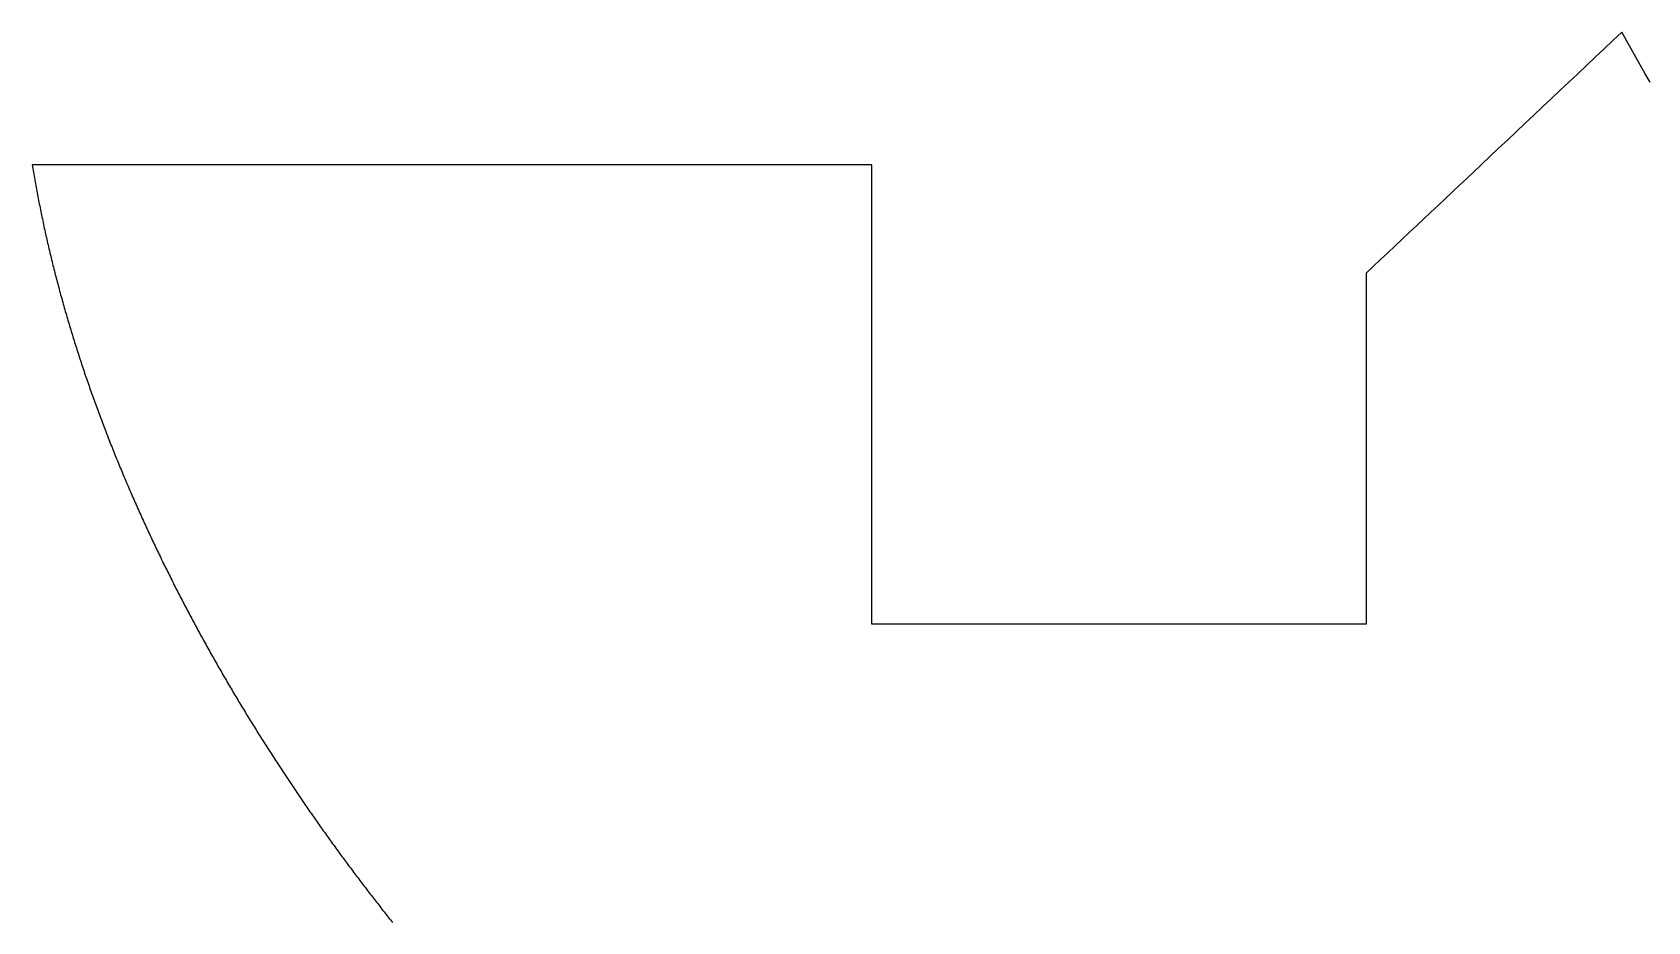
# Model space of a CAD drawing. Extents: x 0.1 to 59.6, y 0.2 to 53.5.
# Drawn here: x 20.81 to 29.87, y 17.83 to 22.82 of the extents above; entities that cross this region are included whole.
import ezdxf

# ---------------------------------------------------------------- set-up
doc = ezdxf.new("R2010")
doc.units = 0
doc.layers.add('BASE', color=7, linetype='CONTINUOUS')

msp = doc.modelspace()

# ---------------------------------------------------------------- linework, layer by layer
at = {"layer": 'BASE', "color": 7}
for p, q in [((29.6782, 22.772), (29.6289, 22.7255)), ((29.7276, 22.8186), (29.6782, 22.772)), ((29.7541, 22.772), (29.7276, 22.8186)), ((29.7806, 22.7255), (29.7541, 22.772)), ((29.5796, 22.679), (29.5303, 22.6325)), ((29.6289, 22.7255), (29.5796, 22.679)), ((29.8071, 22.679), (29.7806, 22.7255)), ((29.8336, 22.6325), (29.8071, 22.679)), ((29.4809, 22.586), (29.4316, 22.5394)), ((29.5303, 22.6325), (29.4809, 22.586)), ((29.8601, 22.586), (29.8336, 22.6325)), ((29.8866, 22.5394), (29.8601, 22.586)), ((29.3823, 22.4929), (29.3329, 22.4464)), ((29.4316, 22.5394), (29.3823, 22.4929)), ((29.2836, 22.3999), (29.2343, 22.3534)), ((29.3329, 22.4464), (29.2836, 22.3999)), ((29.1849, 22.3068), (29.1356, 22.2603)), ((29.2343, 22.3534), (29.1849, 22.3068)), ((29.0863, 22.2138), (29.037, 22.1673)), ((29.1356, 22.2603), (29.0863, 22.2138)), ((28.9876, 22.1208), (28.9383, 22.0742)), ((29.037, 22.1673), (28.9876, 22.1208)), ((20.8099, 22.0747), (20.8116, 22.0642)), ((21.1043, 22.0747), (20.8099, 22.0747)), ((20.8116, 22.0642), (20.8134, 22.0536)), ((20.8134, 22.0536), (20.8151, 22.0431)), ((20.8151, 22.0431), (20.8169, 22.0326)), ((20.8169, 22.0326), (20.8186, 22.0221)), ((21.3987, 22.0747), (21.1043, 22.0747)), ((21.6931, 22.0747), (21.3987, 22.0747)), ((21.9875, 22.0747), (21.6931, 22.0747)), ((22.2819, 22.0747), (21.9875, 22.0747)), ((22.5763, 22.0747), (22.2819, 22.0747)), ((22.8707, 22.0747), (22.5763, 22.0747)), ((23.1651, 22.0747), (22.8707, 22.0747)), ((23.4595, 22.0747), (23.1651, 22.0747)), ((23.7539, 22.0747), (23.4595, 22.0747)), ((24.0483, 22.0747), (23.7539, 22.0747)), ((24.3427, 22.0747), (24.0483, 22.0747)), ((24.6371, 22.0747), (24.3427, 22.0747)), ((24.9315, 22.0747), (24.6371, 22.0747)), ((25.2259, 22.0747), (24.9315, 22.0747)), ((25.5208, 22.0747), (25.2259, 22.0747)), ((25.5208, 22.0348), (25.5208, 22.0747)), ((25.5208, 21.9949), (25.5208, 22.0348)), ((28.8981, 22.0363), (28.8578, 21.9984)), ((28.9383, 22.0742), (28.8981, 22.0363)), ((20.8186, 22.0221), (20.8204, 22.0116)), ((20.8204, 22.0116), (20.8222, 22.0011)), ((20.8222, 22.0011), (20.824, 21.9906)), ((20.824, 21.9906), (20.8259, 21.9801)), ((20.8259, 21.9801), (20.8277, 21.9696)), ((20.8277, 21.9696), (20.8296, 21.9591)), ((20.8296, 21.9591), (20.8315, 21.9487)), ((20.8315, 21.9487), (20.8334, 21.9382)), ((20.8334, 21.9382), (20.8353, 21.9277)), ((25.5208, 21.955), (25.5208, 21.9949)), ((25.5208, 21.9151), (25.5208, 21.955)), ((28.8176, 21.9604), (28.7774, 21.9225)), ((28.8578, 21.9984), (28.8176, 21.9604)), ((20.8353, 21.9277), (20.8373, 21.9172)), ((20.8373, 21.9172), (20.8392, 21.9067)), ((20.8392, 21.9067), (20.8412, 21.8963)), ((20.8412, 21.8963), (20.8432, 21.8858)), ((20.8432, 21.8858), (20.8452, 21.8753)), ((20.8452, 21.8753), (20.8472, 21.8648)), ((20.8472, 21.8648), (20.8493, 21.8544)), ((20.8493, 21.8544), (20.8513, 21.8439)), ((20.8513, 21.8439), (20.8534, 21.8335)), ((25.5208, 21.8752), (25.5208, 21.9151)), ((25.5208, 21.8353), (25.5208, 21.8752)), ((28.6969, 21.8466), (28.6567, 21.8087)), ((28.7371, 21.8845), (28.6969, 21.8466)), ((28.7774, 21.9225), (28.7371, 21.8845)), ((20.8534, 21.8335), (20.8555, 21.823)), ((20.8555, 21.823), (20.8576, 21.8125)), ((20.8576, 21.8125), (20.8597, 21.8021)), ((20.8597, 21.8021), (20.8619, 21.7916)), ((20.8619, 21.7916), (20.864, 21.7812)), ((20.864, 21.7812), (20.8662, 21.7707)), ((20.8662, 21.7707), (20.8684, 21.7603)), ((20.8684, 21.7603), (20.8706, 21.7499)), ((25.5208, 21.7954), (25.5208, 21.8353)), ((25.5208, 21.7555), (25.5208, 21.7954)), ((25.5208, 21.7157), (25.5208, 21.7555)), ((28.6165, 21.7707), (28.5762, 21.7328)), ((28.6567, 21.8087), (28.6165, 21.7707)), ((20.8706, 21.7499), (20.8728, 21.7394)), ((20.8728, 21.7394), (20.8751, 21.729)), ((20.8751, 21.729), (20.8773, 21.7186)), ((20.8773, 21.7186), (20.8796, 21.7081)), ((20.8796, 21.7081), (20.8819, 21.6977)), ((20.8819, 21.6977), (20.8842, 21.6873)), ((20.8842, 21.6873), (20.8865, 21.6769)), ((20.8865, 21.6769), (20.8889, 21.6665)), ((20.8889, 21.6665), (20.8912, 21.656)), ((25.5208, 21.6758), (25.5208, 21.7157)), ((25.5208, 21.6359), (25.5208, 21.6758)), ((28.536, 21.6948), (28.4958, 21.6569)), ((28.5762, 21.7328), (28.536, 21.6948)), ((20.8912, 21.656), (20.8936, 21.6456)), ((20.8936, 21.6456), (20.896, 21.6352)), ((20.896, 21.6352), (20.8984, 21.6248)), ((20.8984, 21.6248), (20.9008, 21.6144)), ((20.9008, 21.6144), (20.9032, 21.604)), ((20.9032, 21.604), (20.9057, 21.5936)), ((20.9057, 21.5936), (20.9081, 21.5832)), ((20.9081, 21.5832), (20.9106, 21.5728)), ((20.9106, 21.5728), (20.9131, 21.5625)), ((25.5208, 21.596), (25.5208, 21.6359)), ((25.5208, 21.5561), (25.5208, 21.596)), ((28.4153, 21.581), (28.3751, 21.5431)), ((28.4555, 21.619), (28.4153, 21.581)), ((28.4958, 21.6569), (28.4555, 21.619)), ((20.9131, 21.5625), (20.9156, 21.5521)), ((20.9156, 21.5521), (20.9181, 21.5417)), ((20.9181, 21.5417), (20.9207, 21.5313)), ((20.9207, 21.5313), (20.9232, 21.5209)), ((20.9232, 21.5209), (20.9258, 21.5106)), ((20.9258, 21.5106), (20.9284, 21.5002)), ((20.9284, 21.5002), (20.931, 21.4898)), ((20.931, 21.4898), (20.9336, 21.4795)), ((25.5208, 21.5162), (25.5208, 21.5561)), ((25.5208, 21.4763), (25.5208, 21.5162)), ((28.3348, 21.5051), (28.2946, 21.4672)), ((28.3751, 21.5431), (28.3348, 21.5051)), ((20.9336, 21.4795), (20.9362, 21.4691)), ((20.9362, 21.4691), (20.9389, 21.4588)), ((20.9389, 21.4588), (20.9416, 21.4484)), ((20.9416, 21.4484), (20.9442, 21.4381)), ((20.9442, 21.4381), (20.9469, 21.4277)), ((20.9469, 21.4277), (20.9496, 21.4174)), ((20.9496, 21.4174), (20.9524, 21.407)), ((20.9524, 21.407), (20.9551, 21.3967)), ((20.9551, 21.3967), (20.9579, 21.3864)), ((25.5208, 21.4364), (25.5208, 21.4763)), ((25.5208, 21.3152), (25.5208, 21.4364)), ((28.2946, 21.4672), (28.2946, 21.344)), ((20.9579, 21.3864), (20.9606, 21.3761)), ((20.9606, 21.3761), (20.9634, 21.3657)), ((20.9634, 21.3657), (20.9662, 21.3554)), ((20.9662, 21.3554), (20.969, 21.3451)), ((20.969, 21.3451), (20.9719, 21.3348)), ((20.9719, 21.3348), (20.9747, 21.3245)), ((20.9747, 21.3245), (20.9776, 21.3142)), ((20.9776, 21.3142), (20.9804, 21.3039)), ((20.9804, 21.3039), (20.9833, 21.2936)), ((25.5208, 21.194), (25.5208, 21.3152)), ((28.2946, 21.344), (28.2946, 21.2209)), ((20.9833, 21.2936), (20.9862, 21.2833)), ((20.9862, 21.2833), (20.9892, 21.273)), ((20.9892, 21.273), (20.9921, 21.2627)), ((20.9921, 21.2627), (20.995, 21.2524)), ((20.995, 21.2524), (20.998, 21.2421)), ((20.998, 21.2421), (21.001, 21.2319)), ((21.001, 21.2319), (21.004, 21.2216)), ((21.004, 21.2216), (21.007, 21.2113)), ((21.007, 21.2113), (21.01, 21.2011)), ((28.2946, 21.2209), (28.2946, 21.0978)), ((21.01, 21.2011), (21.013, 21.1908)), ((21.013, 21.1908), (21.0161, 21.1805)), ((21.0161, 21.1805), (21.0191, 21.1703)), ((21.0191, 21.1703), (21.0222, 21.16)), ((21.0222, 21.16), (21.0253, 21.1498)), ((21.0253, 21.1498), (21.0284, 21.1395)), ((21.0284, 21.1395), (21.0315, 21.1293)), ((21.0315, 21.1293), (21.0347, 21.1191)), ((21.0347, 21.1191), (21.0378, 21.1088)), ((25.5208, 21.0728), (25.5208, 21.194)), ((21.0378, 21.1088), (21.041, 21.0986)), ((21.041, 21.0986), (21.0442, 21.0884)), ((21.0442, 21.0884), (21.0474, 21.0782)), ((21.0474, 21.0782), (21.0506, 21.068)), ((21.0506, 21.068), (21.0538, 21.0578)), ((21.0538, 21.0578), (21.057, 21.0476)), ((21.057, 21.0476), (21.0603, 21.0374)), ((21.0603, 21.0374), (21.0635, 21.0272)), ((25.5208, 20.9516), (25.5208, 21.0728)), ((28.2946, 21.0978), (28.2946, 20.9746)), ((21.0635, 21.0272), (21.0668, 21.017)), ((21.0668, 21.017), (21.0701, 21.0068)), ((21.0701, 21.0068), (21.0734, 20.9966)), ((21.0734, 20.9966), (21.0767, 20.9864)), ((21.0767, 20.9864), (21.0801, 20.9762)), ((21.0801, 20.9762), (21.0834, 20.9661)), ((21.0834, 20.9661), (21.0868, 20.9559)), ((21.0868, 20.9559), (21.0901, 20.9457)), ((21.0901, 20.9457), (21.0935, 20.9356)), ((25.5208, 20.8304), (25.5208, 20.9516)), ((28.2946, 20.9746), (28.2946, 20.8515)), ((21.0935, 20.9356), (21.0969, 20.9254)), ((21.0969, 20.9254), (21.1003, 20.9153)), ((21.1003, 20.9153), (21.1037, 20.9051)), ((21.1037, 20.9051), (21.1072, 20.895)), ((21.1072, 20.895), (21.1106, 20.8849)), ((21.1106, 20.8849), (21.1141, 20.8747)), ((21.1141, 20.8747), (21.1176, 20.8646)), ((21.1176, 20.8646), (21.1211, 20.8545)), ((21.1211, 20.8545), (21.1246, 20.8444)), ((28.2946, 20.8515), (28.2946, 20.7283)), ((21.1246, 20.8444), (21.1281, 20.8342)), ((21.1281, 20.8342), (21.1316, 20.8241)), ((21.1316, 20.8241), (21.1352, 20.814)), ((21.1352, 20.814), (21.1387, 20.8039)), ((21.1387, 20.8039), (21.1423, 20.7938)), ((21.1423, 20.7938), (21.1459, 20.7837)), ((21.1459, 20.7837), (21.1495, 20.7737)), ((21.1495, 20.7737), (21.1531, 20.7636)), ((21.1531, 20.7636), (21.1567, 20.7535)), ((25.5208, 20.7092), (25.5208, 20.8304)), ((21.1567, 20.7535), (21.1603, 20.7434)), ((21.1603, 20.7434), (21.164, 20.7334)), ((21.164, 20.7334), (21.1676, 20.7233)), ((21.1676, 20.7233), (21.1713, 20.7132)), ((21.1713, 20.7132), (21.175, 20.7032)), ((21.175, 20.7032), (21.1787, 20.6931)), ((21.1787, 20.6931), (21.1824, 20.6831)), ((21.1824, 20.6831), (21.1861, 20.6731)), ((21.1861, 20.6731), (21.1899, 20.663)), ((25.5208, 20.588), (25.5208, 20.7092)), ((28.2946, 20.7283), (28.2946, 20.6052)), ((21.1899, 20.663), (21.1936, 20.653)), ((21.1936, 20.653), (21.1974, 20.643)), ((21.1974, 20.643), (21.2012, 20.6329)), ((21.2012, 20.6329), (21.2049, 20.6229)), ((21.2049, 20.6229), (21.2087, 20.6129)), ((21.2087, 20.6129), (21.2126, 20.6029)), ((21.2126, 20.6029), (21.2164, 20.5929)), ((21.2164, 20.5929), (21.2202, 20.5829)), ((21.2202, 20.5829), (21.2241, 20.5729)), ((25.5208, 20.4668), (25.5208, 20.588)), ((28.2946, 20.6052), (28.2946, 20.482)), ((21.2241, 20.5729), (21.2279, 20.563)), ((21.2279, 20.563), (21.2318, 20.553)), ((21.2318, 20.553), (21.2357, 20.543)), ((21.2357, 20.543), (21.2396, 20.533)), ((21.2396, 20.533), (21.2435, 20.5231)), ((21.2435, 20.5231), (21.2474, 20.5131)), ((21.2474, 20.5131), (21.2513, 20.5032)), ((21.2513, 20.5032), (21.2553, 20.4932)), ((21.2553, 20.4932), (21.2592, 20.4833)), ((21.2592, 20.4833), (21.2632, 20.4733)), ((21.2632, 20.4733), (21.2672, 20.4634)), ((21.2672, 20.4634), (21.2712, 20.4535)), ((21.2712, 20.4535), (21.2752, 20.4436)), ((21.2752, 20.4436), (21.2792, 20.4337)), ((21.2792, 20.4337), (21.2832, 20.4237)), ((21.2832, 20.4237), (21.2873, 20.4138)), ((21.2873, 20.4138), (21.2913, 20.4039)), ((21.2913, 20.4039), (21.2954, 20.394)), ((21.2954, 20.394), (21.2995, 20.3842)), ((25.5208, 20.3456), (25.5208, 20.4668)), ((28.2946, 20.482), (28.2946, 20.3589)), ((21.2995, 20.3842), (21.3035, 20.3743)), ((21.3035, 20.3743), (21.3076, 20.3644)), ((21.3076, 20.3644), (21.3117, 20.3545)), ((21.3117, 20.3545), (21.3159, 20.3447)), ((21.3159, 20.3447), (21.32, 20.3348)), ((21.32, 20.3348), (21.3241, 20.3249)), ((21.3241, 20.3249), (21.3283, 20.3151)), ((21.3283, 20.3151), (21.3325, 20.3053)), ((21.3325, 20.3053), (21.3366, 20.2954)), ((25.5208, 20.2244), (25.5208, 20.3456)), ((28.2946, 20.3589), (28.2946, 20.2357)), ((21.3366, 20.2954), (21.3408, 20.2856)), ((21.3408, 20.2856), (21.345, 20.2758)), ((21.345, 20.2758), (21.3492, 20.2659)), ((21.3492, 20.2659), (21.3535, 20.2561)), ((21.3535, 20.2561), (21.3577, 20.2463)), ((21.3577, 20.2463), (21.3619, 20.2365)), ((21.3619, 20.2365), (21.3662, 20.2267)), ((21.3662, 20.2267), (21.3705, 20.2169)), ((21.3705, 20.2169), (21.3747, 20.2071)), ((25.5208, 20.1032), (25.5208, 20.2244)), ((28.2946, 20.2357), (28.2946, 20.1126)), ((21.3747, 20.2071), (21.379, 20.1974)), ((21.379, 20.1974), (21.3833, 20.1876)), ((21.3833, 20.1876), (21.3876, 20.1778)), ((21.3876, 20.1778), (21.3919, 20.168)), ((21.3919, 20.168), (21.3963, 20.1583)), ((21.3963, 20.1583), (21.4006, 20.1485)), ((21.4006, 20.1485), (21.405, 20.1388)), ((21.405, 20.1388), (21.4093, 20.1291)), ((21.4093, 20.1291), (21.4137, 20.1193)), ((21.4137, 20.1193), (21.4181, 20.1096)), ((21.4181, 20.1096), (21.4225, 20.0999)), ((21.4225, 20.0999), (21.4269, 20.0902)), ((21.4269, 20.0902), (21.4313, 20.0805)), ((21.4313, 20.0805), (21.4357, 20.0707)), ((21.4357, 20.0707), (21.4402, 20.0611)), ((21.4402, 20.0611), (21.4446, 20.0514)), ((21.4446, 20.0514), (21.4491, 20.0417)), ((21.4491, 20.0417), (21.4535, 20.032)), ((21.4535, 20.032), (21.458, 20.0223)), ((25.5208, 19.982), (25.5208, 20.1032)), ((28.2946, 20.1126), (28.2946, 19.9894)), ((21.458, 20.0223), (21.4625, 20.0127)), ((21.4625, 20.0127), (21.467, 20.003)), ((21.467, 20.003), (21.4715, 19.9934)), ((21.4715, 19.9934), (21.476, 19.9837)), ((21.476, 19.9837), (21.4806, 19.9741)), ((21.4806, 19.9741), (21.4851, 19.9644)), ((21.4851, 19.9644), (21.4897, 19.9548)), ((21.4897, 19.9548), (21.4942, 19.9452)), ((21.4942, 19.9452), (21.4988, 19.9356)), ((25.5208, 19.8607), (25.5208, 19.982)), ((28.2946, 19.9894), (28.2946, 19.8663)), ((21.4988, 19.9356), (21.5034, 19.926)), ((21.5034, 19.926), (21.5079, 19.9164)), ((21.5079, 19.9164), (21.5125, 19.9068)), ((21.5125, 19.9068), (21.5172, 19.8972)), ((21.5172, 19.8972), (21.5218, 19.8876)), ((21.5218, 19.8876), (21.5264, 19.878)), ((21.5264, 19.878), (21.531, 19.8684)), ((21.531, 19.8684), (21.5357, 19.8589)), ((21.5357, 19.8589), (21.5403, 19.8493)), ((21.5403, 19.8493), (21.545, 19.8398)), ((25.5208, 19.7395), (25.5208, 19.8607)), ((28.2946, 19.8663), (28.2946, 19.7431)), ((21.545, 19.8398), (21.5497, 19.8302)), ((21.5497, 19.8302), (21.5544, 19.8207)), ((21.5544, 19.8207), (21.5591, 19.8112)), ((21.5591, 19.8112), (21.5638, 19.8016)), ((21.5638, 19.8016), (21.5685, 19.7921)), ((21.5685, 19.7921), (21.5732, 19.7826)), ((21.5732, 19.7826), (21.5779, 19.7731)), ((21.5779, 19.7731), (21.5827, 19.7636)), ((21.5827, 19.7636), (21.5874, 19.7541)), ((21.5874, 19.7541), (21.5922, 19.7446)), ((21.5922, 19.7446), (21.597, 19.7352)), ((21.597, 19.7352), (21.6017, 19.7257)), ((21.6017, 19.7257), (21.6065, 19.7162)), ((21.6065, 19.7162), (21.6113, 19.7068)), ((21.6113, 19.7068), (21.6161, 19.6973)), ((21.6161, 19.6973), (21.621, 19.6879)), ((21.621, 19.6879), (21.6258, 19.6785)), ((21.6258, 19.6785), (21.6306, 19.669)), ((21.6306, 19.669), (21.6355, 19.6596)), ((25.5208, 19.6183), (25.5208, 19.7395)), ((28.2946, 19.7431), (28.2946, 19.62)), ((21.6355, 19.6596), (21.6403, 19.6502)), ((21.6403, 19.6502), (21.6452, 19.6408)), ((21.6452, 19.6408), (21.65, 19.6314)), ((21.65, 19.6314), (21.6549, 19.622)), ((21.6549, 19.622), (21.6598, 19.6126)), ((21.6598, 19.6126), (21.6647, 19.6032)), ((21.6647, 19.6032), (21.6696, 19.5939)), ((21.6696, 19.5939), (21.6745, 19.5845)), ((21.6745, 19.5845), (21.6794, 19.5751)), ((25.5208, 19.4968), (25.5208, 19.6183)), ((28.2946, 19.62), (28.2946, 19.4968)), ((21.6794, 19.5751), (21.6844, 19.5658)), ((21.6844, 19.5658), (21.6893, 19.5565)), ((21.6893, 19.5565), (21.6943, 19.5471)), ((21.6943, 19.5471), (21.6992, 19.5378)), ((21.6992, 19.5378), (21.7042, 19.5285)), ((21.7042, 19.5285), (21.7091, 19.5192)), ((21.7091, 19.5192), (21.7141, 19.5098)), ((21.7141, 19.5098), (21.7191, 19.5005)), ((21.7191, 19.5005), (21.7241, 19.4913)), ((21.7241, 19.4913), (21.7291, 19.482)), ((25.6622, 19.4968), (25.5208, 19.4968)), ((25.8036, 19.4968), (25.6622, 19.4968)), ((25.9449, 19.4968), (25.8036, 19.4968)), ((26.0863, 19.4968), (25.9449, 19.4968)), ((26.2277, 19.4968), (26.0863, 19.4968)), ((26.3691, 19.4968), (26.2277, 19.4968)), ((26.5105, 19.4968), (26.3691, 19.4968)), ((26.6519, 19.4968), (26.5105, 19.4968)), ((26.7932, 19.4968), (26.6519, 19.4968)), ((26.9346, 19.4968), (26.7932, 19.4968)), ((27.076, 19.4968), (26.9346, 19.4968)), ((27.2174, 19.4968), (27.076, 19.4968)), ((27.3588, 19.4968), (27.2174, 19.4968)), ((27.5002, 19.4968), (27.3588, 19.4968)), ((27.6415, 19.4968), (27.5002, 19.4968)), ((27.7829, 19.4968), (27.6415, 19.4968)), ((27.8149, 19.4968), (27.7829, 19.4968)), ((27.8469, 19.4968), (27.8149, 19.4968)), ((27.8789, 19.4968), (27.8469, 19.4968)), ((27.9109, 19.4968), (27.8789, 19.4968)), ((27.9428, 19.4968), (27.9109, 19.4968)), ((27.9748, 19.4968), (27.9428, 19.4968)), ((28.0068, 19.4968), (27.9748, 19.4968)), ((28.0388, 19.4968), (28.0068, 19.4968)), ((28.0708, 19.4968), (28.0388, 19.4968)), ((28.1027, 19.4968), (28.0708, 19.4968)), ((28.1347, 19.4968), (28.1027, 19.4968)), ((28.1667, 19.4968), (28.1347, 19.4968)), ((28.1987, 19.4968), (28.1667, 19.4968)), ((28.2307, 19.4968), (28.1987, 19.4968)), ((28.2626, 19.4968), (28.2307, 19.4968)), ((28.2946, 19.4968), (28.2626, 19.4968)), ((21.7291, 19.482), (21.7341, 19.4727)), ((21.7341, 19.4727), (21.7392, 19.4634)), ((21.7392, 19.4634), (21.7442, 19.4542)), ((21.7442, 19.4542), (21.7492, 19.4449)), ((21.7492, 19.4449), (21.7543, 19.4357)), ((21.7543, 19.4357), (21.7593, 19.4264)), ((21.7593, 19.4264), (21.7644, 19.4172)), ((21.7644, 19.4172), (21.7695, 19.408)), ((21.7695, 19.408), (21.7745, 19.3988)), ((21.7745, 19.3988), (21.7796, 19.3895)), ((21.7796, 19.3895), (21.7847, 19.3803)), ((21.7847, 19.3803), (21.7898, 19.3711)), ((21.7898, 19.3711), (21.7949, 19.362)), ((21.7949, 19.362), (21.8, 19.3528)), ((21.8, 19.3528), (21.8052, 19.3436)), ((21.8052, 19.3436), (21.8103, 19.3344)), ((21.8103, 19.3344), (21.8154, 19.3253)), ((21.8154, 19.3253), (21.8206, 19.3161)), ((21.8206, 19.3161), (21.8258, 19.307)), ((21.8258, 19.307), (21.8309, 19.2979)), ((21.8309, 19.2979), (21.8361, 19.2887)), ((21.8361, 19.2887), (21.8413, 19.2796)), ((21.8413, 19.2796), (21.8465, 19.2705)), ((21.8465, 19.2705), (21.8516, 19.2614)), ((21.8516, 19.2614), (21.8568, 19.2523)), ((21.8568, 19.2523), (21.8621, 19.2432)), ((21.8621, 19.2432), (21.8673, 19.2342)), ((21.8673, 19.2342), (21.8725, 19.2251)), ((21.8725, 19.2251), (21.8777, 19.216)), ((21.8777, 19.216), (21.883, 19.207)), ((21.883, 19.207), (21.8882, 19.1979)), ((21.8882, 19.1979), (21.8935, 19.1889)), ((21.8935, 19.1889), (21.8987, 19.1799)), ((21.8987, 19.1799), (21.904, 19.1708)), ((21.904, 19.1708), (21.9093, 19.1618)), ((21.9093, 19.1618), (21.9145, 19.1528)), ((21.9145, 19.1528), (21.9198, 19.1438)), ((21.9198, 19.1438), (21.9251, 19.1348)), ((21.9251, 19.1348), (21.9304, 19.1259)), ((21.9304, 19.1259), (21.9357, 19.1169)), ((21.9357, 19.1169), (21.941, 19.1079)), ((21.941, 19.1079), (21.9464, 19.099)), ((21.9464, 19.099), (21.9517, 19.09)), ((21.9517, 19.09), (21.957, 19.0811)), ((21.957, 19.0811), (21.9624, 19.0721)), ((21.9624, 19.0721), (21.9677, 19.0632)), ((21.9677, 19.0632), (21.9731, 19.0543)), ((21.9731, 19.0543), (21.9784, 19.0454)), ((21.9784, 19.0454), (21.9838, 19.0365)), ((21.9838, 19.0365), (21.9892, 19.0276)), ((21.9892, 19.0276), (21.9945, 19.0187)), ((21.9945, 19.0187), (21.9999, 19.0099)), ((21.9999, 19.0099), (22.0053, 19.001)), ((22.0053, 19.001), (22.0107, 18.9921)), ((22.0107, 18.9921), (22.0161, 18.9833)), ((22.0161, 18.9833), (22.0215, 18.9745)), ((22.0215, 18.9745), (22.027, 18.9656)), ((22.027, 18.9656), (22.0324, 18.9568)), ((22.0324, 18.9568), (22.0378, 18.948)), ((22.0378, 18.948), (22.0433, 18.9392)), ((22.0433, 18.9392), (22.0487, 18.9304)), ((22.0487, 18.9304), (22.0541, 18.9216)), ((22.0541, 18.9216), (22.0596, 18.9128)), ((22.0596, 18.9128), (22.0651, 18.9041)), ((22.0651, 18.9041), (22.0705, 18.8953)), ((22.0705, 18.8953), (22.076, 18.8865)), ((22.076, 18.8865), (22.0815, 18.8778)), ((22.0815, 18.8778), (22.087, 18.8691)), ((22.087, 18.8691), (22.0925, 18.8603)), ((22.0925, 18.8603), (22.098, 18.8516)), ((22.098, 18.8516), (22.1035, 18.8429)), ((22.1035, 18.8429), (22.109, 18.8342)), ((22.109, 18.8342), (22.1145, 18.8255)), ((22.1145, 18.8255), (22.12, 18.8168)), ((22.12, 18.8168), (22.1255, 18.8082)), ((22.1255, 18.8082), (22.1311, 18.7995)), ((22.1311, 18.7995), (22.1366, 18.7908)), ((22.1366, 18.7908), (22.1421, 18.7822)), ((22.1421, 18.7822), (22.1477, 18.7736)), ((22.1477, 18.7736), (22.1532, 18.7649)), ((22.1532, 18.7649), (22.1588, 18.7563)), ((22.1588, 18.7563), (22.1644, 18.7477)), ((22.1644, 18.7477), (22.1699, 18.7391)), ((22.1699, 18.7391), (22.1755, 18.7305)), ((22.1755, 18.7305), (22.1811, 18.7219)), ((22.1811, 18.7219), (22.1867, 18.7133)), ((22.1867, 18.7133), (22.1923, 18.7048)), ((22.1923, 18.7048), (22.1979, 18.6962)), ((22.1979, 18.6962), (22.2035, 18.6877)), ((22.2035, 18.6877), (22.2091, 18.6791)), ((22.2091, 18.6791), (22.2147, 18.6706)), ((22.2147, 18.6706), (22.2203, 18.6621)), ((22.2203, 18.6621), (22.2259, 18.6536)), ((22.2259, 18.6536), (22.2315, 18.6451)), ((22.2315, 18.6451), (22.2372, 18.6366)), ((22.2372, 18.6366), (22.2428, 18.6281)), ((22.2428, 18.6281), (22.2484, 18.6196)), ((22.2484, 18.6196), (22.2541, 18.6112)), ((22.2541, 18.6112), (22.2597, 18.6027)), ((22.2597, 18.6027), (22.2654, 18.5943)), ((22.2654, 18.5943), (22.271, 18.5858)), ((22.271, 18.5858), (22.2767, 18.5774)), ((22.2767, 18.5774), (22.2824, 18.569)), ((22.2824, 18.569), (22.288, 18.5606)), ((22.288, 18.5606), (22.2937, 18.5522)), ((22.2937, 18.5522), (22.2994, 18.5438)), ((22.2994, 18.5438), (22.3051, 18.5354)), ((22.3051, 18.5354), (22.3108, 18.5271)), ((22.3108, 18.5271), (22.3165, 18.5187)), ((22.3165, 18.5187), (22.3222, 18.5103)), ((22.3222, 18.5103), (22.3279, 18.502)), ((22.3279, 18.502), (22.3336, 18.4937)), ((22.3336, 18.4937), (22.3393, 18.4854)), ((22.3393, 18.4854), (22.345, 18.477)), ((22.345, 18.477), (22.3507, 18.4687)), ((22.3507, 18.4687), (22.3565, 18.4605)), ((22.3565, 18.4605), (22.3622, 18.4522)), ((22.3622, 18.4522), (22.3679, 18.4439)), ((22.3679, 18.4439), (22.3737, 18.4356)), ((22.3737, 18.4356), (22.3794, 18.4274)), ((22.3794, 18.4274), (22.3852, 18.4191)), ((22.3852, 18.4191), (22.3909, 18.4109)), ((22.3909, 18.4109), (22.3967, 18.4027)), ((22.3967, 18.4027), (22.4024, 18.3945)), ((22.4024, 18.3945), (22.4082, 18.3863)), ((22.4082, 18.3863), (22.4139, 18.3781)), ((22.4139, 18.3781), (22.4197, 18.3699)), ((22.4197, 18.3699), (22.4255, 18.3617)), ((22.4255, 18.3617), (22.4313, 18.3536)), ((22.4313, 18.3536), (22.437, 18.3454)), ((22.437, 18.3454), (22.4428, 18.3373)), ((22.4428, 18.3373), (22.4486, 18.3291)), ((22.4486, 18.3291), (22.4544, 18.321)), ((22.4544, 18.321), (22.4602, 18.3129)), ((22.4602, 18.3129), (22.466, 18.3048)), ((22.466, 18.3048), (22.4718, 18.2967)), ((22.4718, 18.2967), (22.4776, 18.2886)), ((22.4776, 18.2886), (22.4834, 18.2805)), ((22.4834, 18.2805), (22.4892, 18.2725)), ((22.4892, 18.2725), (22.495, 18.2644)), ((22.495, 18.2644), (22.5009, 18.2564)), ((22.5009, 18.2564), (22.5067, 18.2483)), ((22.5067, 18.2483), (22.5125, 18.2403)), ((22.5125, 18.2403), (22.5183, 18.2323)), ((22.5183, 18.2323), (22.5242, 18.2243)), ((22.5242, 18.2243), (22.53, 18.2163)), ((22.53, 18.2163), (22.5358, 18.2083)), ((22.5358, 18.2083), (22.5417, 18.2004)), ((22.5417, 18.2004), (22.5475, 18.1924)), ((22.5475, 18.1924), (22.5534, 18.1845)), ((22.5534, 18.1845), (22.5592, 18.1765)), ((22.5592, 18.1765), (22.5651, 18.1686)), ((22.5651, 18.1686), (22.5709, 18.1607)), ((22.5709, 18.1607), (22.5768, 18.1528)), ((22.5768, 18.1528), (22.5826, 18.1449)), ((22.5826, 18.1449), (22.5885, 18.137)), ((22.5885, 18.137), (22.5944, 18.1291)), ((22.5944, 18.1291), (22.6002, 18.1213)), ((22.6002, 18.1213), (22.6061, 18.1134)), ((22.6061, 18.1134), (22.612, 18.1056)), ((22.612, 18.1056), (22.6179, 18.0977)), ((22.6179, 18.0977), (22.6237, 18.0899)), ((22.6237, 18.0899), (22.6296, 18.0821)), ((22.6296, 18.0821), (22.6355, 18.0743)), ((22.6355, 18.0743), (22.6414, 18.0665)), ((22.6414, 18.0665), (22.6473, 18.0587)), ((22.6473, 18.0587), (22.6532, 18.0509)), ((22.6532, 18.0509), (22.6591, 18.0432)), ((22.6591, 18.0432), (22.665, 18.0354)), ((22.665, 18.0354), (22.6709, 18.0277)), ((22.6709, 18.0277), (22.6768, 18.02)), ((22.6768, 18.02), (22.6827, 18.0123)), ((22.6827, 18.0123), (22.6886, 18.0046)), ((22.6886, 18.0046), (22.6945, 17.9969)), ((22.6945, 17.9969), (22.7004, 17.9892)), ((22.7004, 17.9892), (22.7063, 17.9815)), ((22.7063, 17.9815), (22.7122, 17.9739)), ((22.7122, 17.9739), (22.7181, 17.9662)), ((22.7181, 17.9662), (22.724, 17.9586)), ((22.724, 17.9586), (22.73, 17.9509)), ((22.73, 17.9509), (22.7359, 17.9433)), ((22.7359, 17.9433), (22.7418, 17.9357)), ((22.7418, 17.9357), (22.7477, 17.9281)), ((22.7477, 17.9281), (22.7536, 17.9205)), ((22.7536, 17.9205), (22.7596, 17.913)), ((22.7596, 17.913), (22.7655, 17.9054)), ((22.7655, 17.9054), (22.7714, 17.8979)), ((22.7714, 17.8979), (22.7774, 17.8903)), ((22.7774, 17.8903), (22.7833, 17.8828)), ((22.7833, 17.8828), (22.7892, 17.8753)), ((22.7892, 17.8753), (22.7952, 17.8678)), ((22.7952, 17.8678), (22.8011, 17.8603)), ((22.8011, 17.8603), (22.8071, 17.8528)), ((22.8071, 17.8528), (22.813, 17.8453)), ((22.813, 17.8453), (22.8189, 17.8379)), ((22.8189, 17.8379), (22.8249, 17.8304)), ((22.8249, 17.8304), (22.8308, 17.823))]:
    msp.add_line(p, q, dxfattribs=at)

doc.saveas('drawing.dxf')
